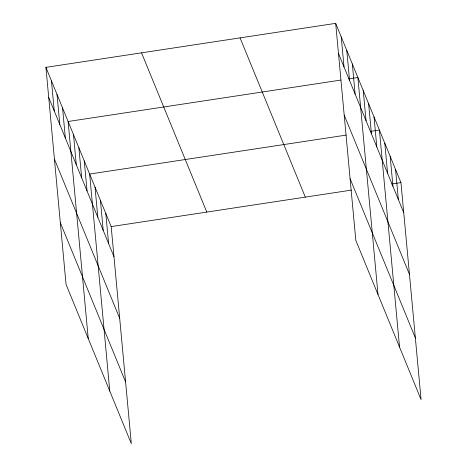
<?xml version="1.0" encoding="UTF-8"?>
<svg xmlns="http://www.w3.org/2000/svg" width="467" height="467" viewBox="0 0 467 467"><rect width="100%" height="100%" fill="white"/><g stroke="black" fill="none" stroke-linecap="round" stroke-linejoin="round"><path stroke-width="0.7" d="M45.918 67.359L111.181 226.6L131.32 443.65L66.051 284.403L45.918 67.359L335.68 23.35L400.949 182.597L421.082 399.641L355.819 240.4L335.68 23.35M340.875 80.073L68.106 121.502L88.24 338.546M348.662 78.894L357.874 77.493L378.007 294.543M346.117 135.103L89.646 174.051L109.78 391.101M370.203 131.443L379.408 130.042L399.548 347.092M111.181 226.6L351.365 190.127M391.743 183.992L400.949 182.597M338.47 53.413L403.739 212.654M344.197 115.115L409.46 274.363M350.092 178.692L415.361 337.939M240.061 37.874L305.325 197.121M141.542 52.835L206.805 212.082M48.702 97.416L113.971 256.663M54.429 159.124L119.698 318.371M60.325 222.701L125.594 381.942M395.567 169.457L398.351 199.52M390.178 156.322L392.969 186.38M384.796 143.182L387.587 173.245M374.026 116.908L376.816 146.965M368.644 103.767L371.428 133.831M363.256 90.633L366.046 120.69M352.322 63.956L355.113 94.019M346.777 50.424L349.567 80.482M341.231 36.887L344.021 66.944M105.799 213.466L108.589 243.523M100.417 200.325L103.201 230.389M95.029 187.191L97.819 217.248M84.258 160.917L87.049 190.974M78.876 147.776L81.667 177.834M73.494 134.636L76.279 164.699M62.56 107.965L65.351 138.028M57.009 94.427L59.799 124.491M51.463 80.89L54.254 110.953"/></g></svg>
